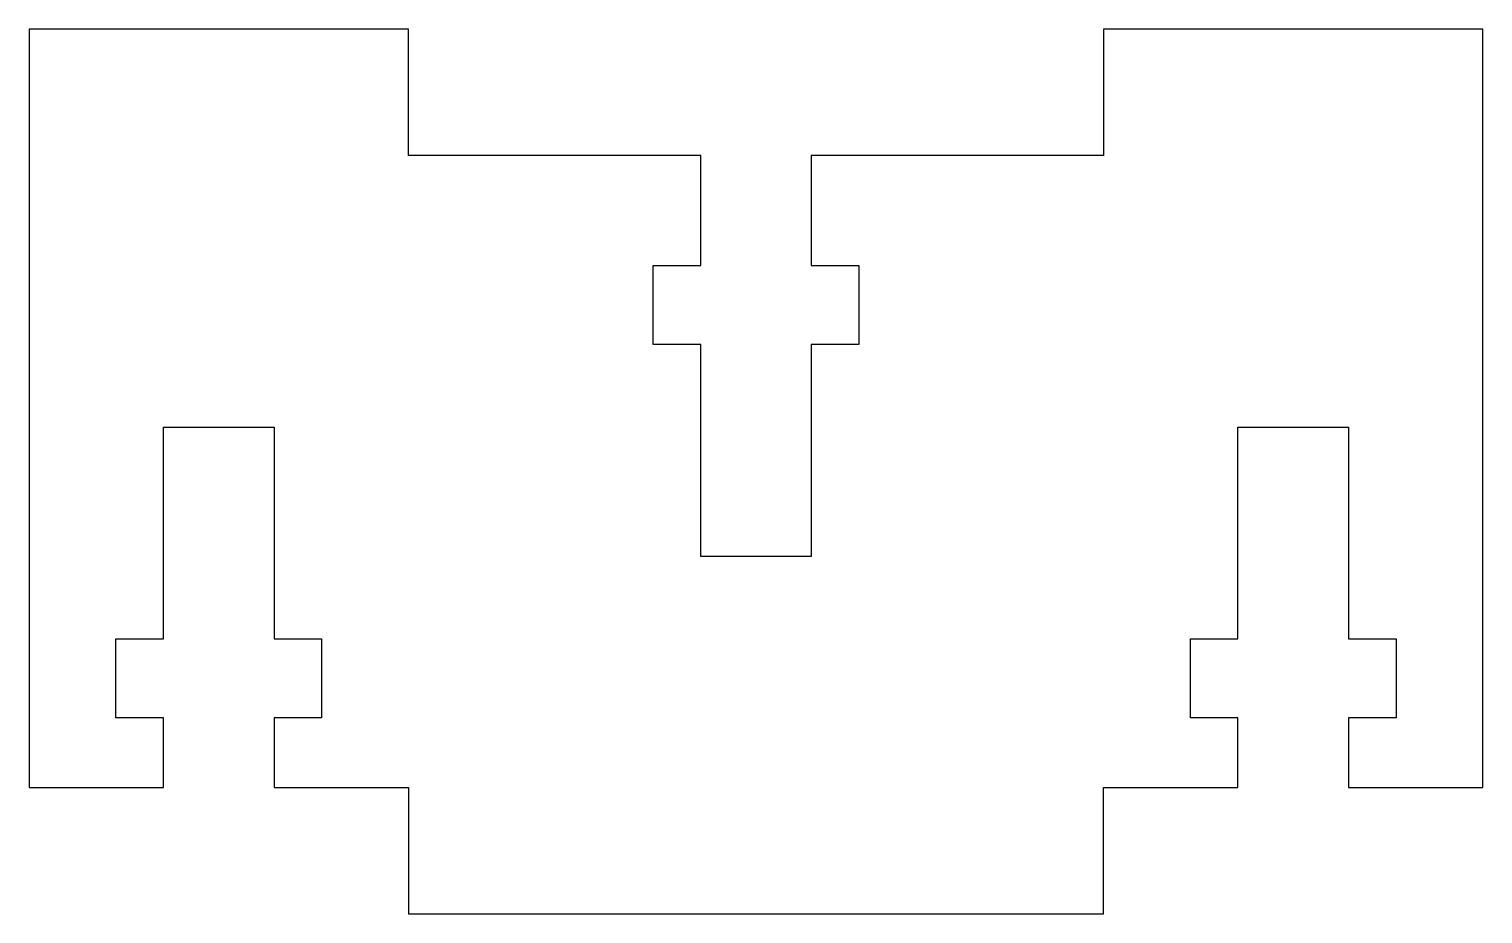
# Model space of a CAD drawing. Header units: millimetres. Extents: x -34 to 12, y -28 to 0.
import ezdxf

# ---------------------------------------------------------------- set-up
doc = ezdxf.new("R2010")
doc.units = ezdxf.units.MM

msp = doc.modelspace()

# ---------------------------------------------------------------- linework, layer by layer
msp.add_lwpolyline([(7.75, -21.8), (7.75, -24), (12, -24), (12, 0), (0, 0), (0, -4), (-9.25, -4), (-9.25, -7.486), (-7.75, -7.486), (-7.75, -9.986), (-9.25, -9.986), (-9.25, -16.685), (-12.75, -16.685), (-12.75, -9.986), (-14.25, -9.986), (-14.25, -7.486), (-12.75, -7.486), (-12.75, -4), (-22, -4), (-22, 0), (-34, 0), (-34, -24), (-29.75, -24), (-29.75, -21.8), (-31.25, -21.8), (-31.25, -19.3), (-29.75, -19.3), (-29.75, -12.6), (-26.25, -12.6), (-26.25, -19.3), (-24.75, -19.3), (-24.75, -21.8), (-26.25, -21.8), (-26.25, -24), (-22, -24), (-22, -28), (0, -28), (0, -24), (4.25, -24), (4.25, -21.8), (2.75, -21.8), (2.75, -19.3), (4.25, -19.3), (4.25, -12.6), (7.75, -12.6), (7.75, -19.3), (9.25, -19.3), (9.25, -21.8)], close=True)

doc.saveas('drawing.dxf')
